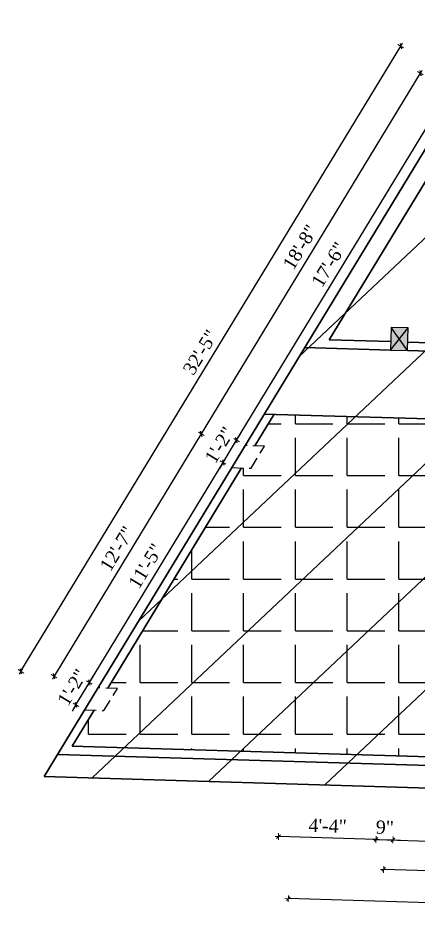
# Model space of a CAD drawing. Header units: inches. Extents: x 4069 to 291496, y -47643 to 12535.
# Drawn here: x 124207.6 to 124420.7, y -23395.3 to -22912.1 of the extents above; entities that cross this region are included whole.
import ezdxf

# ---------------------------------------------------------------- set-up
doc = ezdxf.new("R2010")
doc.units = ezdxf.units.IN
doc.header["$LTSCALE"] = 5
doc.header["$MEASUREMENT"] = 0
doc.linetypes.add('HIDDEN', pattern=[0.375, 0.25, -0.125])
doc.layers.add('A-WALL', color=7, linetype='Continuous', lineweight=9)
doc.layers.add('Dimension', color=7, linetype='Continuous', lineweight=18)
doc.layers.add('dim line', color=7, linetype='Continuous', lineweight=15, true_color=0xfab2b2)
doc.layers.add('WALL', color=7, linetype='Continuous')
doc.styles.add('ordinary', font='times.ttf')
doc.dimstyles.new('Copy of 96', dxfattribs={"dimtxt": 7, "dimasz": 4, "dimexe": 0.5, "dimexo": 0.5, "dimgap": 3, "dimtad": 1, "dimdec": 1, "dimzin": 11, "dimdsep": 46, "dimlunit": 4, "dimtxsty": 'ordinary', "dimblk": 'OBLIQUE', "dimcen": 0.09, "dimse1": 1, "dimse2": 1, "dimclrt": 6, "dimazin": 0, "dimtfac": 1, "dimtdec": 1, "dimtix": 1, "dimtmove": 2, "dimatfit": 3, "dimldrblk": 'leader', "dimfxl": 0.5, "dimfxlon": 1, "dimtolj": 1, "dimtzin": 0, "dimarcsym": 0})

# ---------------------------------------------------------------- blocks, each defined once
blk = doc.blocks.new('oblique')
at = {"color": 0, "lineweight": -2}
blk.add_line((0.25, 0.25), (-0.25, -0.25), dxfattribs=at)
at = {"layer": 'dim line', "lineweight": 9}
for p, q in [((-0.4375, 0), (0.4375, 0)), ((0, 0.4375), (0, -0.4375))]:
    blk.add_line(p, q, dxfattribs=at)
blk = doc.blocks.new('*D3343')
at = {"layer": 'A-WALL', "color": 0, "lineweight": -2, "ltscale": 50, "transparency": 16777216}
blk.add_line((124551.24, -23368.73), (124401.96, -23364.27), dxfattribs=at)
at = {"layer": 'Defpoints', "color": 0, "ltscale": 50, "transparency": 16777216}
for p in [(124410.19, -23088.47), (124559.48, -23092.92), (124401.96, -23364.27)]:
    blk.add_point(p, dxfattribs=at)
at = {"layer": 'A-WALL', "color": 0, "lineweight": -2, "ltscale": 50, "transparency": 16777216, "xscale": 4, "yscale": 4, "zscale": 4}
for p, rotation in [((124401.96, -23364.27), 178.2899854285072), ((124551.24, -23368.73), 358.2899854285071)]:
    blk.add_blockref('oblique', p, dxfattribs=dict(at, rotation=rotation))
at = {"layer": 'A-WALL', "color": 6, "ltscale": 50, "transparency": 16777216, "insert": (124476.79, -23359.94), "char_height": 7, "attachment_point": 5, "rotation": 358.29, "style": 'ordinary'}
blk.add_mtext('\\A1;12\'-5"', dxfattribs=at)
blk = doc.blocks.new('_OBLIQUE')
at = {"color": 0, "linetype": 'ByBlock'}
blk.add_line((-0.5, -0.5), (0.5, 0.5), dxfattribs=at)
blk = doc.blocks.new('leader')
at = {"layer": 'Dimension'}
for p, q in [((0, -4.33), (0, 4.33)), ((-4.42, 0), (4.42, 0))]:
    blk.add_line(p, q, dxfattribs=at)
blk = doc.blocks.new('*D3344')
at = {"layer": 'A-WALL', "color": 0, "lineweight": -2, "ltscale": 50, "transparency": 16777216}
blk.add_line((124811.56, -23393.53), (124351.26, -23379.79), dxfattribs=at)
at = {"layer": 'Defpoints', "color": 0, "ltscale": 50, "transparency": 16777216}
for p in [(124360, -23086.97), (124820.3, -23100.71), (124351.26, -23379.79)]:
    blk.add_point(p, dxfattribs=at)
at = {"layer": 'A-WALL', "color": 0, "lineweight": -2, "ltscale": 50, "transparency": 16777216, "xscale": 4, "yscale": 4, "zscale": 4}
for p, rotation in [((124351.26, -23379.79), 178.2899854285072), ((124811.56, -23393.53), 358.2899854285071)]:
    blk.add_blockref('oblique', p, dxfattribs=dict(at, rotation=rotation))
at = {"layer": 'A-WALL', "color": 6, "ltscale": 50, "transparency": 16777216, "insert": (124581.61, -23380.1), "char_height": 7, "attachment_point": 5, "rotation": 358.29, "style": 'ordinary'}
blk.add_mtext('\\A1;38\'-5"', dxfattribs=at)
blk = doc.blocks.new('*D3345')
at = {"layer": 'A-WALL', "color": 0, "lineweight": -2, "ltscale": 50, "transparency": 16777216}
for p, q in [((124245.52, -23264.99), (124247.6, -23261.57)), ((124238.35, -23276.78), (124245.52, -23264.99)), ((124238.35, -23276.78), (124236.27, -23280.2))]:
    blk.add_line(p, q, dxfattribs=at)
at = {"layer": 'Defpoints', "color": 0, "ltscale": 50, "transparency": 16777216}
for p in [(124245.52, -23264.99), (124250.08, -23267.77), (124242.91, -23279.56)]:
    blk.add_point(p, dxfattribs=at)
at = {"layer": 'A-WALL', "color": 0, "lineweight": -2, "ltscale": 50, "transparency": 16777216, "xscale": 4, "yscale": 4, "zscale": 4}
for p, rotation in [((124245.52, -23264.99), 238.7014709228327), ((124238.35, -23276.78), 58.70147092283272)]:
    blk.add_blockref('oblique', p, dxfattribs=dict(at, rotation=rotation))
at = {"layer": 'A-WALL', "color": 6, "ltscale": 50, "transparency": 16777216, "insert": (124236.38, -23267.51), "char_height": 7, "attachment_point": 5, "rotation": 58.7015, "style": 'ordinary'}
blk.add_mtext('\\A1;1\'-2"', dxfattribs=at)
blk = doc.blocks.new('*D3346')
at = {"layer": 'A-WALL', "color": 0, "lineweight": -2, "ltscale": 50, "transparency": 16777216}
blk.add_line((124245.52, -23264.99), (124316.61, -23148.06), dxfattribs=at)
at = {"layer": 'Defpoints', "color": 0, "ltscale": 50, "transparency": 16777216}
for p in [(124316.61, -23148.06), (124321.17, -23150.84), (124250.08, -23267.77)]:
    blk.add_point(p, dxfattribs=at)
at = {"layer": 'A-WALL', "color": 0, "lineweight": -2, "ltscale": 50, "transparency": 16777216, "xscale": 4, "yscale": 4, "zscale": 4}
for p, rotation in [((124316.61, -23148.06), 58.70147092306956), ((124245.52, -23264.99), 238.7014709230696)]:
    blk.add_blockref('oblique', p, dxfattribs=dict(at, rotation=rotation))
at = {"layer": 'A-WALL', "color": 6, "ltscale": 50, "transparency": 16777216, "insert": (124275.46, -23203.12), "char_height": 7, "attachment_point": 5, "rotation": 58.7015, "style": 'ordinary'}
blk.add_mtext('\\A1;11\'-5"', dxfattribs=at)
blk = doc.blocks.new('*D3347')
at = {"layer": 'A-WALL', "color": 0, "lineweight": -2, "ltscale": 50, "transparency": 16777216}
for p, q in [((124316.61, -23148.06), (124323.78, -23136.27)), ((124323.78, -23136.27), (124325.86, -23132.85)), ((124316.61, -23148.06), (124314.53, -23151.48))]:
    blk.add_line(p, q, dxfattribs=at)
at = {"layer": 'Defpoints', "color": 0, "ltscale": 50, "transparency": 16777216}
for p in [(124323.78, -23136.27), (124328.34, -23139.05), (124321.17, -23150.84)]:
    blk.add_point(p, dxfattribs=at)
at = {"layer": 'A-WALL', "color": 0, "lineweight": -2, "ltscale": 50, "transparency": 16777216, "xscale": 4, "yscale": 4, "zscale": 4}
for p, rotation in [((124323.78, -23136.27), 238.7014709230696), ((124316.61, -23148.06), 58.70147092306958)]:
    blk.add_blockref('oblique', p, dxfattribs=dict(at, rotation=rotation))
at = {"layer": 'A-WALL', "color": 6, "ltscale": 50, "transparency": 16777216, "insert": (124314.64, -23138.79), "char_height": 7, "attachment_point": 5, "rotation": 58.7015, "style": 'ordinary'}
blk.add_mtext('\\A1;1\'-2"', dxfattribs=at)
blk = doc.blocks.new('*D3348')
at = {"layer": 'A-WALL', "color": 0, "lineweight": -2, "ltscale": 50, "transparency": 16777216}
blk.add_line((124323.78, -23136.27), (124433.1, -22956.45), dxfattribs=at)
at = {"layer": 'Defpoints', "color": 0, "ltscale": 50, "transparency": 16777216}
for p in [(124433.1, -22956.45), (124437.67, -22959.23), (124328.34, -23139.05)]:
    blk.add_point(p, dxfattribs=at)
at = {"layer": 'A-WALL', "color": 0, "lineweight": -2, "ltscale": 50, "transparency": 16777216, "xscale": 4, "yscale": 4, "zscale": 4}
for p, rotation in [((124433.1, -22956.45), 58.70147092306956), ((124323.78, -23136.27), 238.7014709230696)]:
    blk.add_blockref('oblique', p, dxfattribs=dict(at, rotation=rotation))
at = {"layer": 'A-WALL', "color": 6, "ltscale": 50, "transparency": 16777216, "insert": (124372.83, -23042.95), "char_height": 7, "attachment_point": 5, "rotation": 58.7015, "style": 'ordinary'}
blk.add_mtext('\\A1;17\'-6"', dxfattribs=at)
blk = doc.blocks.new('*D3350')
at = {"layer": 'A-WALL', "color": 0, "lineweight": -2, "ltscale": 50, "transparency": 16777216}
blk.add_line((124421.47, -22941.3), (124304.98, -23132.91), dxfattribs=at)
at = {"layer": 'Defpoints', "color": 0, "ltscale": 50, "transparency": 16777216}
for p in [(124441.25, -22953.33), (124304.98, -23132.91), (124324.76, -23144.94)]:
    blk.add_point(p, dxfattribs=at)
at = {"layer": 'A-WALL', "color": 0, "lineweight": -2, "ltscale": 50, "transparency": 16777216, "xscale": 4, "yscale": 4, "zscale": 4}
for p, rotation in [((124421.47, -22941.3), 58.70147092277564), ((124304.98, -23132.91), 238.7014709227756)]:
    blk.add_blockref('oblique', p, dxfattribs=dict(at, rotation=rotation))
at = {"layer": 'A-WALL', "color": 6, "ltscale": 50, "transparency": 16777216, "insert": (124357.62, -23033.7), "char_height": 7, "attachment_point": 5, "rotation": 58.7015, "style": 'ordinary'}
blk.add_mtext('\\A1;18\'-8"', dxfattribs=at)
blk = doc.blocks.new('*D3351')
at = {"layer": 'A-WALL', "color": 0, "lineweight": -2, "ltscale": 50, "transparency": 16777216}
blk.add_line((124304.98, -23132.91), (124226.72, -23261.64), dxfattribs=at)
at = {"layer": 'Defpoints', "color": 0, "ltscale": 50, "transparency": 16777216}
for p in [(124324.76, -23144.94), (124226.72, -23261.64), (124246.5, -23273.66)]:
    blk.add_point(p, dxfattribs=at)
at = {"layer": 'A-WALL', "color": 0, "lineweight": -2, "ltscale": 50, "transparency": 16777216, "xscale": 4, "yscale": 4, "zscale": 4}
for p, rotation in [((124304.98, -23132.91), 58.70147092306958), ((124226.72, -23261.64), 238.7014709230696)]:
    blk.add_blockref('oblique', p, dxfattribs=dict(at, rotation=rotation))
at = {"layer": 'A-WALL', "color": 6, "ltscale": 50, "transparency": 16777216, "insert": (124260.23, -23193.86), "char_height": 7, "attachment_point": 5, "rotation": 58.7015, "style": 'ordinary'}
blk.add_mtext('\\A1;12\'-7"', dxfattribs=at)
blk = doc.blocks.new('*D3352')
at = {"layer": 'A-WALL', "color": 0, "lineweight": -2, "ltscale": 50, "transparency": 16777216}
blk.add_line((124209.14, -23259.02), (124411.06, -22926.9), dxfattribs=at)
at = {"layer": 'Defpoints', "color": 0, "ltscale": 50, "transparency": 16777216}
for p in [(124411.06, -22926.9), (124444.84, -22947.44), (124242.91, -23279.56)]:
    blk.add_point(p, dxfattribs=at)
at = {"layer": 'A-WALL', "color": 0, "lineweight": -2, "ltscale": 50, "transparency": 16777216, "xscale": 4, "yscale": 4, "zscale": 4}
for p, rotation in [((124411.06, -22926.9), 58.70147092277312), ((124209.14, -23259.02), 238.7014709227732)]:
    blk.add_blockref('oblique', p, dxfattribs=dict(at, rotation=rotation))
at = {"layer": 'A-WALL', "color": 6, "ltscale": 50, "transparency": 16777216, "insert": (124304.49, -23089.55), "char_height": 7, "attachment_point": 5, "rotation": 58.7015, "style": 'ordinary'}
blk.add_mtext('\\A1;32\'-5"', dxfattribs=at)
blk = doc.blocks.new('*D3364')
at = {"layer": 'A-WALL', "color": 0, "lineweight": -2, "ltscale": 50, "transparency": 16777216}
for p, q in [((124397.93, -23348.34), (124393.93, -23348.22)), ((124397.93, -23348.34), (124406.93, -23348.61)), ((124406.93, -23348.61), (124410.92, -23348.73))]:
    blk.add_line(p, q, dxfattribs=at)
at = {"layer": 'Defpoints', "color": 0, "ltscale": 50, "transparency": 16777216}
for p in [(124405.69, -23088.33), (124414.69, -23088.6), (124406.93, -23348.61)]:
    blk.add_point(p, dxfattribs=at)
at = {"layer": 'A-WALL', "color": 0, "lineweight": -2, "ltscale": 50, "transparency": 16777216, "xscale": 4, "yscale": 4, "zscale": 4}
for p, rotation in [((124397.93, -23348.34), 358.2899854285071), ((124406.93, -23348.61), 178.2899854285072)]:
    blk.add_blockref('oblique', p, dxfattribs=dict(at, rotation=rotation))
at = {"layer": 'A-WALL', "color": 6, "ltscale": 50, "transparency": 16777216, "insert": (124402.62, -23341.91), "char_height": 7, "attachment_point": 5, "rotation": 358.29, "style": 'ordinary'}
blk.add_mtext('\\A1;9"', dxfattribs=at)
blk = doc.blocks.new('*D3366')
at = {"layer": 'A-WALL', "color": 0, "lineweight": -2, "ltscale": 50, "transparency": 16777216}
blk.add_line((124397.93, -23348.34), (124547.22, -23352.8), dxfattribs=at)
at = {"layer": 'Defpoints', "color": 0, "ltscale": 50, "transparency": 16777216}
for p in [(124405.69, -23088.33), (124554.98, -23092.79), (124547.22, -23352.8)]:
    blk.add_point(p, dxfattribs=at)
at = {"layer": 'A-WALL', "color": 0, "lineweight": -2, "ltscale": 50, "transparency": 16777216, "xscale": 4, "yscale": 4, "zscale": 4}
for p, rotation in [((124397.93, -23348.34), 178.2899854285072), ((124547.22, -23352.8), 358.2899854285071)]:
    blk.add_blockref('oblique', p, dxfattribs=dict(at, rotation=rotation))
at = {"layer": 'A-WALL', "color": 6, "ltscale": 50, "transparency": 16777216, "insert": (124472.77, -23344.01), "char_height": 7, "attachment_point": 5, "rotation": 358.29, "style": 'ordinary'}
blk.add_mtext('\\A1;12\'-5"', dxfattribs=at)
blk = doc.blocks.new('*D3365')
at = {"layer": 'A-WALL', "color": 0, "lineweight": -2, "ltscale": 50, "transparency": 16777216}
blk.add_line((124397.93, -23348.34), (124346.07, -23346.79), dxfattribs=at)
at = {"layer": 'Defpoints', "color": 0, "ltscale": 50, "transparency": 16777216}
for p in [(124353.83, -23086.84), (124405.69, -23088.33), (124346.07, -23346.79)]:
    blk.add_point(p, dxfattribs=at)
at = {"layer": 'A-WALL', "color": 0, "lineweight": -2, "ltscale": 50, "transparency": 16777216, "xscale": 4, "yscale": 4, "zscale": 4}
for p, rotation in [((124346.07, -23346.79), 178.2899854285072), ((124397.93, -23348.34), 358.2899854285071)]:
    blk.add_blockref('oblique', p, dxfattribs=dict(at, rotation=rotation))
at = {"layer": 'A-WALL', "color": 6, "ltscale": 50, "transparency": 16777216, "insert": (124372.19, -23341.07), "char_height": 7, "attachment_point": 5, "rotation": 358.29, "style": 'ordinary'}
blk.add_mtext('\\A1;4\'-4"', dxfattribs=at)

msp = doc.modelspace()

# ---------------------------------------------------------------- hatches: boundary and pattern name
at = {"layer": 'WALL', "linetype": 'ByBlock', "ltscale": 5, "true_color": 0xf8991e}
h = msp.add_hatch(dxfattribs=at)
h.set_pattern_fill('ANSI31', color=30, scale=350, angle=-1.7100146)
h.set_pattern_definition([(43.29, (116958.823, -19783.133), (-29.99899, 31.8453), [])])
h.paths.add_polyline_path([(124221.40735, -23314.93247), (124466.34218, -22912.06214), (124824.63054, -22922.75857), (124814.80569, -23332.64793)])
h = msp.add_hatch(color=30, dxfattribs=at)
h.dxf.hatch_style = 1
h.paths.add_polyline_path([(124410.36969, -23082.46776), (124405.69265, -23088.3308), (124414.68864, -23088.59937)])
h.paths.add_polyline_path([(124414.68864, -23088.59937), (124415.04673, -23076.60471), (124410.36969, -23082.46776)])
h.paths.add_polyline_path([(124410.36969, -23082.46776), (124415.04673, -23076.60471), (124406.05074, -23076.33614)])
h.paths.add_polyline_path([(124406.05074, -23076.33614), (124405.69265, -23088.3308), (124410.36969, -23082.46776)])
h = msp.add_hatch(dxfattribs=at)
h.set_pattern_fill('ANGLE', color=30, scale=100)
h.set_pattern_definition([(0, (0, 0), (0, 27.5), [20, -7.5]), (90, (0, 0), (-27.5, 2e-15), [20, -7.5])])
h.paths.add_polyline_path([(124810.69855, -23316.01796), (124811.16056, -23296.52307), (124806.66248, -23296.38878), (124806.9468, -23284.39192), (124811.44488, -23284.52621), (124812.87776, -23224.06555), (124778.36807, -23224.06555), (124780.46618, -23135.53542), (124343.67067, -23122.49522), (124333.51484, -23139.1996), (124338.68736, -23139.35402), (124331.51854, -23151.14535), (124326.34601, -23150.99093), (124255.25517, -23267.92158), (124260.4277, -23268.076), (124253.25887, -23279.86733), (124248.08635, -23279.71291), (124236.43701, -23298.87381)])
h.paths.add_polyline_path([(124531.43157, -23202.01495), (124585.0189, -23203.61513), (124584.30501, -23227.5221), (124530.71768, -23225.92192)], flags=16)

# ---------------------------------------------------------------- linework, layer by layer
at = {"color": 1, "ltscale": 5}
for p, q in [((124405.69265, -23088.3308), (124415.04673, -23076.60471)), ((124414.68864, -23088.59937), (124406.05074, -23076.33614))]:
    msp.add_line(p, q, dxfattribs=at)
at = {"layer": 'A-WALL', "lineweight": 30}
for p, q in [((124221.40735, -23314.93247), (124466.34218, -22912.06214)), ((124373.03798, -23082.85392), (124455.18076, -22947.74496)), ((124405.82693, -23083.8328), (124373.03798, -23082.85392)), ((124405.69265, -23088.3308), (124360.00462, -23086.96682)), ((124414.82292, -23084.10137), (124459.4787, -23085.43454)), ((124414.68864, -23088.59937), (124459.34442, -23089.93253)), ((124333.51484, -23139.1996), (124343.67067, -23122.49522)), ((124814.95147, -23136.56495), (124338.49815, -23122.3408)), ((124255.25517, -23267.92158), (124326.34601, -23150.99093)), ((124236.43701, -23298.87381), (124248.08635, -23279.71291)), ((124236.43701, -23298.87381), (124810.69855, -23316.01796)), ((124228.57618, -23303.14114), (124815.09001, -23320.65107)), ((124221.40735, -23314.93247), (124814.80569, -23332.64793))]:
    msp.add_line(p, q, dxfattribs=at)
at = {"layer": 'WALL', "color": 2, "linetype": 'ByBlock', "ltscale": 5}
msp.add_lwpolyline([(124405.69265, -23088.3308), (124414.68864, -23088.59937), (124415.04673, -23076.60471), (124406.05074, -23076.33614)], close=True, dxfattribs=at)
at = {"layer": 'WALL', "color": 2, "linetype": 'HIDDEN', "ltscale": 5}
for points in [[(124321.17349, -23150.8365), (124331.51854, -23151.14535), (124338.68736, -23139.35402), (124328.34231, -23139.04518)], [(124242.91382, -23279.55849), (124253.25887, -23279.86733), (124260.4277, -23268.076), (124250.08265, -23267.76716)]]:
    msp.add_lwpolyline(points, close=True, dxfattribs=at)

# ---------------------------------------------------------------- dimensions: what is measured, and where the dimension line sits
at = {"layer": 'A-WALL', "ltscale": 50}
for p1, p2, distance, picture, middle in [((124242.91382, -23279.55849), (124444.83571, -22947.43612), 39.52759, '*D3352', (124304.49372, -23089.55464)), ((124441.2513, -22953.33178), (124324.7579, -23144.94084), -23.15088, '*D3350', (124357.617, -23033.7013)), ((124242.91382, -23279.55849), (124250.08265, -23267.76716), 5.34192, '*D3345', (124236.37964, -23267.51098))]:
    dim = msp.add_aligned_dim(p1=p1, p2=p2, distance=distance, dimstyle='Copy of 96', override={"dimdec": 0, "dimblk": 'oblique', "dimtdec": 0, "dimarcsym": 1}, dxfattribs=at)
    dim.commit()
    dim.dimension.update_dxf_attribs({"geometry": picture, "text_midpoint": middle})
for base, p1, p2, angle, picture, middle in [((124433.10236, -22956.45233), (124328.34231, -23139.04518), (124437.66689, -22959.22745), 238.7014709, '*D3348', (124372.82563, -23042.94776)), ((124346.06688, -23346.79346), (124405.69265, -23088.3308), (124353.82747, -23086.84416), 358.2899854, '*D3365', (124372.19251, -23341.07053)), ((124351.26263, -23379.78908), (124820.3025, -23100.70867), (124360.00462, -23086.96682), 358.2899854, '*D3344', (124581.60735, -23380.10236)), ((124406.92621, -23348.61037), (124405.69265, -23088.3308), (124414.68864, -23088.59937), 358.2899854, '*D3364', (124402.62429, -23341.90836)), ((124547.21505, -23352.79859), (124405.69265, -23088.3308), (124554.97748, -23092.78759), 358.2899854, '*D3366', (124472.7684, -23344.01256)), ((124401.9567, -23364.26972), (124559.47548, -23092.92187), (124410.19064, -23088.46508), 358.2899854, '*D3343', (124476.79489, -23359.94047)), ((124226.71645, -23261.63601), (124324.7579, -23144.94084), (124246.49824, -23273.66282), 58.7014709, '*D3351', (124260.23184, -23193.86158)), ((124323.77779, -23136.27006), (124321.17349, -23150.8365), (124328.34231, -23139.04518), 238.7014709, '*D3347', (124314.63931, -23138.789)), ((124316.60897, -23148.06139), (124250.08265, -23267.76716), (124321.17349, -23150.8365), 238.7014709, '*D3346', (124275.45773, -23203.11853))]:
    dim = msp.add_linear_dim(base=base, p1=p1, p2=p2, angle=angle, dimstyle='Copy of 96', override={"dimdec": 0, "dimblk": 'oblique', "dimtdec": 0, "dimarcsym": 1}, dxfattribs=at)
    dim.commit()
    dim.dimension.update_dxf_attribs({"geometry": picture, "text_midpoint": middle})

doc.saveas('drawing.dxf')
